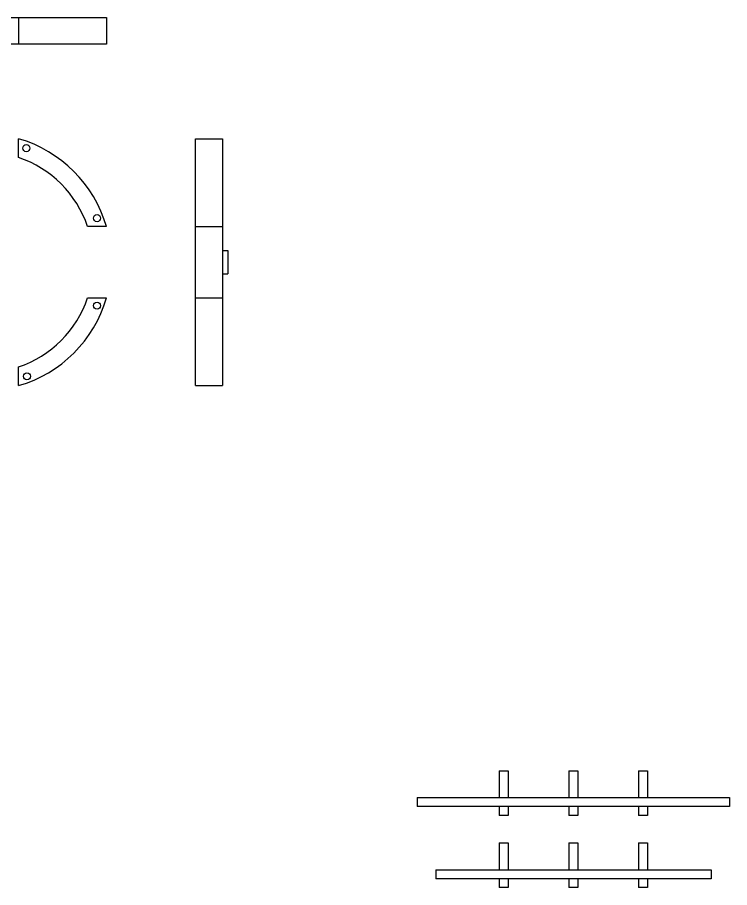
# Model space of a CAD drawing. Extents: x -3282 to 4846, y -1718 to 1845.
# Drawn here: x 1950 to 2748, y 764 to 1739 of the extents above; entities that cross this region are included whole.
import ezdxf

# ---------------------------------------------------------------- set-up
doc = ezdxf.new("R2010")
doc.units = 0
doc.layers.get('0').update_dxf_attribs({"linetype": 'CONTINUOUS'})

msp = doc.modelspace()

# ---------------------------------------------------------------- linework, layer by layer
at = {"color": 1}
for p, q in [((1871.746411, 1739.326788), (1951.746411, 1739.326788)), ((1951.746411, 1739.326788), (2050.079343, 1739.326788)), ((1951.746411, 1739.326788), (1951.746411, 1709.326788)), ((2050.079343, 1739.326788), (2050.079343, 1709.326788)), ((1951.746411, 1709.326788), (1911.746411, 1709.326788)), ((2050.079343, 1709.326788), (1951.746411, 1709.326788)), ((1951.746411, 1582.365063), (1951.746411, 1603.326788)), ((2150.079343, 1504.993857), (2150.079343, 1603.326788)), ((2150.079343, 1603.326788), (2180.079343, 1603.326788)), ((2180.079343, 1603.326788), (2180.079343, 1504.993857)), ((2050.079343, 1504.993857), (2029.117617, 1504.993857)), ((2150.079343, 1424.993857), (2150.079343, 1504.993857)), ((2150.079343, 1504.993857), (2180.079343, 1504.993857)), ((2180.079343, 1504.993857), (2180.079343, 1424.993857)), ((2180.079343, 1477.993857), (2186.079343, 1477.993857)), ((2186.079343, 1477.993857), (2186.079343, 1451.993857)), ((2180.079343, 1451.993857), (2186.079343, 1451.993857)), ((2029.117617, 1424.993857), (2050.079343, 1424.993857)), ((2150.079343, 1326.660925), (2150.079343, 1424.993857)), ((2150.079343, 1424.993857), (2180.079343, 1424.993857)), ((2180.079343, 1424.993857), (2180.079343, 1326.660925)), ((1951.746411, 1326.660925), (1951.746411, 1347.622651)), ((2150.079343, 1326.660925), (2180.079343, 1326.660925)), ((2490.279232, 895.152098), (2490.279232, 865.152098)), ((2490.279232, 895.152098), (2500.279232, 895.152098)), ((2500.279232, 895.152098), (2500.279232, 865.152098)), ((2568.221519, 895.152098), (2578.221519, 895.152098)), ((2568.221519, 895.152098), (2568.221519, 865.152098)), ((2578.221519, 895.152098), (2578.221519, 865.152098)), ((2646.163805, 895.152098), (2646.163805, 865.152098)), ((2646.163805, 895.152098), (2653.663805, 895.152098)), ((2653.663805, 895.152098), (2656.163805, 895.152098)), ((2656.163805, 895.152098), (2656.163805, 865.152098)), ((2398.221519, 865.152098), (2748.221519, 865.152098)), ((2398.221519, 865.152098), (2398.221519, 855.152098)), ((2748.221519, 865.152098), (2748.221519, 855.152098)), ((2748.221519, 855.152098), (2398.221519, 855.152098)), ((2490.279232, 855.152098), (2490.279232, 845.152098)), ((2500.279232, 855.152098), (2500.279232, 845.152098)), ((2568.221519, 855.152098), (2568.221519, 845.152098)), ((2578.221519, 855.152098), (2578.221519, 845.152098)), ((2646.163805, 855.152098), (2646.163805, 845.152098)), ((2656.163805, 855.152098), (2656.163805, 845.152098)), ((2492.779232, 845.152098), (2490.279232, 845.152098)), ((2500.279232, 845.152098), (2492.779232, 845.152098)), ((2578.221519, 845.152098), (2568.221519, 845.152098)), ((2656.163805, 845.152098), (2646.163805, 845.152098)), ((2490.279232, 814.186583), (2490.279232, 784.186583)), ((2490.279232, 814.186583), (2500.279232, 814.186583)), ((2500.279232, 814.186583), (2500.279232, 784.186583)), ((2568.221519, 814.186583), (2578.221519, 814.186583)), ((2568.221519, 814.186583), (2568.221519, 784.186583)), ((2578.221519, 814.186583), (2578.221519, 784.186583)), ((2646.163805, 814.186583), (2646.163805, 784.186583)), ((2646.163805, 814.186583), (2653.663805, 814.186583)), ((2653.663805, 814.186583), (2656.163805, 814.186583)), ((2656.163805, 814.186583), (2656.163805, 784.186583)), ((2419.025441, 784.186583), (2727.417596, 784.186583)), ((2419.025441, 784.186583), (2419.025441, 774.186583)), ((2727.417596, 784.186583), (2727.417596, 774.186583)), ((2727.417596, 774.186583), (2419.025441, 774.186583)), ((2490.279232, 774.186583), (2490.279232, 764.186583)), ((2500.279232, 774.186583), (2500.279232, 764.186583)), ((2568.221519, 774.186583), (2568.221519, 764.186583)), ((2578.221519, 774.186583), (2578.221519, 764.186583)), ((2646.163805, 774.186583), (2646.163805, 764.186583)), ((2656.163805, 774.186583), (2656.163805, 764.186583)), ((2492.779232, 764.186583), (2490.279232, 764.186583)), ((2500.279232, 764.186583), (2492.779232, 764.186583)), ((2578.221519, 764.186583), (2568.221519, 764.186583)), ((2656.163805, 764.186583), (2646.163805, 764.186583))]:
    msp.add_line(p, q, dxfattribs=at)
for centre in [(1960.429086, 1592.845925), (2039.59848, 1514.419159), (2039.59848, 1416.311182), (1961.171714, 1337.141788)]:
    msp.add_circle(centre, 4, dxfattribs=at)
for radius, start, end in [(144, 16.12762, 73.87238), (124, 18.819063, 71.180937), (144, 286.12762, 343.87238), (124, 288.819063, 341.180937)]:
    msp.add_arc((1911.746411, 1464.993857), radius, start, end, dxfattribs=at)

doc.saveas('drawing.dxf')
